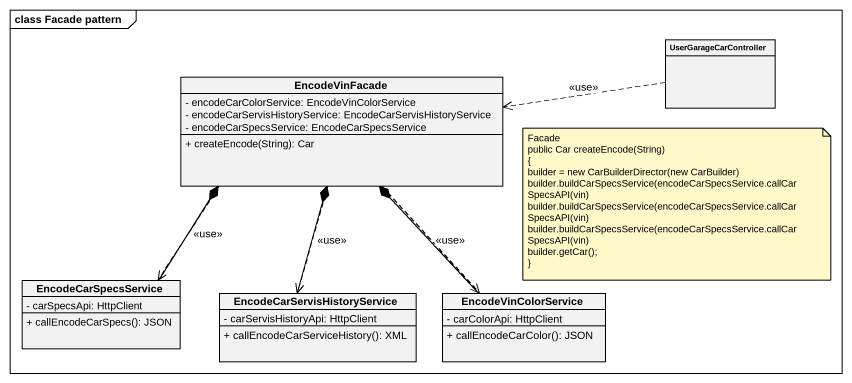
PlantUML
@startuml
mainframe class Facade pattern
hide circle
hide empty members
skinparam classAttributeIconSize 0
class UserGarageCarController
class EncodeVinFacade {
  - encodeCarColorService: EncodeVinColorService
  - encodeCarServisHistoryService: EncodeCarServisHistoryService
  - encodeCarSpecsService: EncodeCarSpecsService
  + createEncode(String): Car
}
class EncodeCarSpecsService {
  - carSpecsApi: HttpClient
  + callEncodeCarSpecs(): JSON
}
class "EncodeCarServisHistoryService" as EncodeCarServisHistoryServic {
  - carServisHistoryApi: HttpClient
  + callEncodeCarServiceHistory(): XML
}
class EncodeVinColorService {
  - carColorApi: HttpClient
  + callEncodeCarColor(): JSON
}
UserGarageCarController .left.> EncodeVinFacade : <<use>>
EncodeVinFacade ..> EncodeCarSpecsService : <<use>>
EncodeVinFacade ..> EncodeCarServisHistoryServic : <<use>>
EncodeVinFacade ..> EncodeVinColorService : <<use>>
EncodeCarSpecsService -up-* EncodeVinFacade
EncodeCarServisHistoryServic -up-* EncodeVinFacade
EncodeVinColorService -up-* EncodeVinFacade
note as N1
  Facade
  public Car createEncode(String)
  {
  builder = new CarBuilderDirector(new CarBuilder)
  builder.buildCarSpecsService(encodeCarSpecsService.callCarSpecsAPI(vin)
  builder.buildCarSpecsService(encodeCarSpecsService.callCarSpecsAPI(vin)
  builder.buildCarSpecsService(encodeCarSpecsService.callCarSpecsAPI(vin)
  builder.getCar();
  ~}
end note
@enduml
